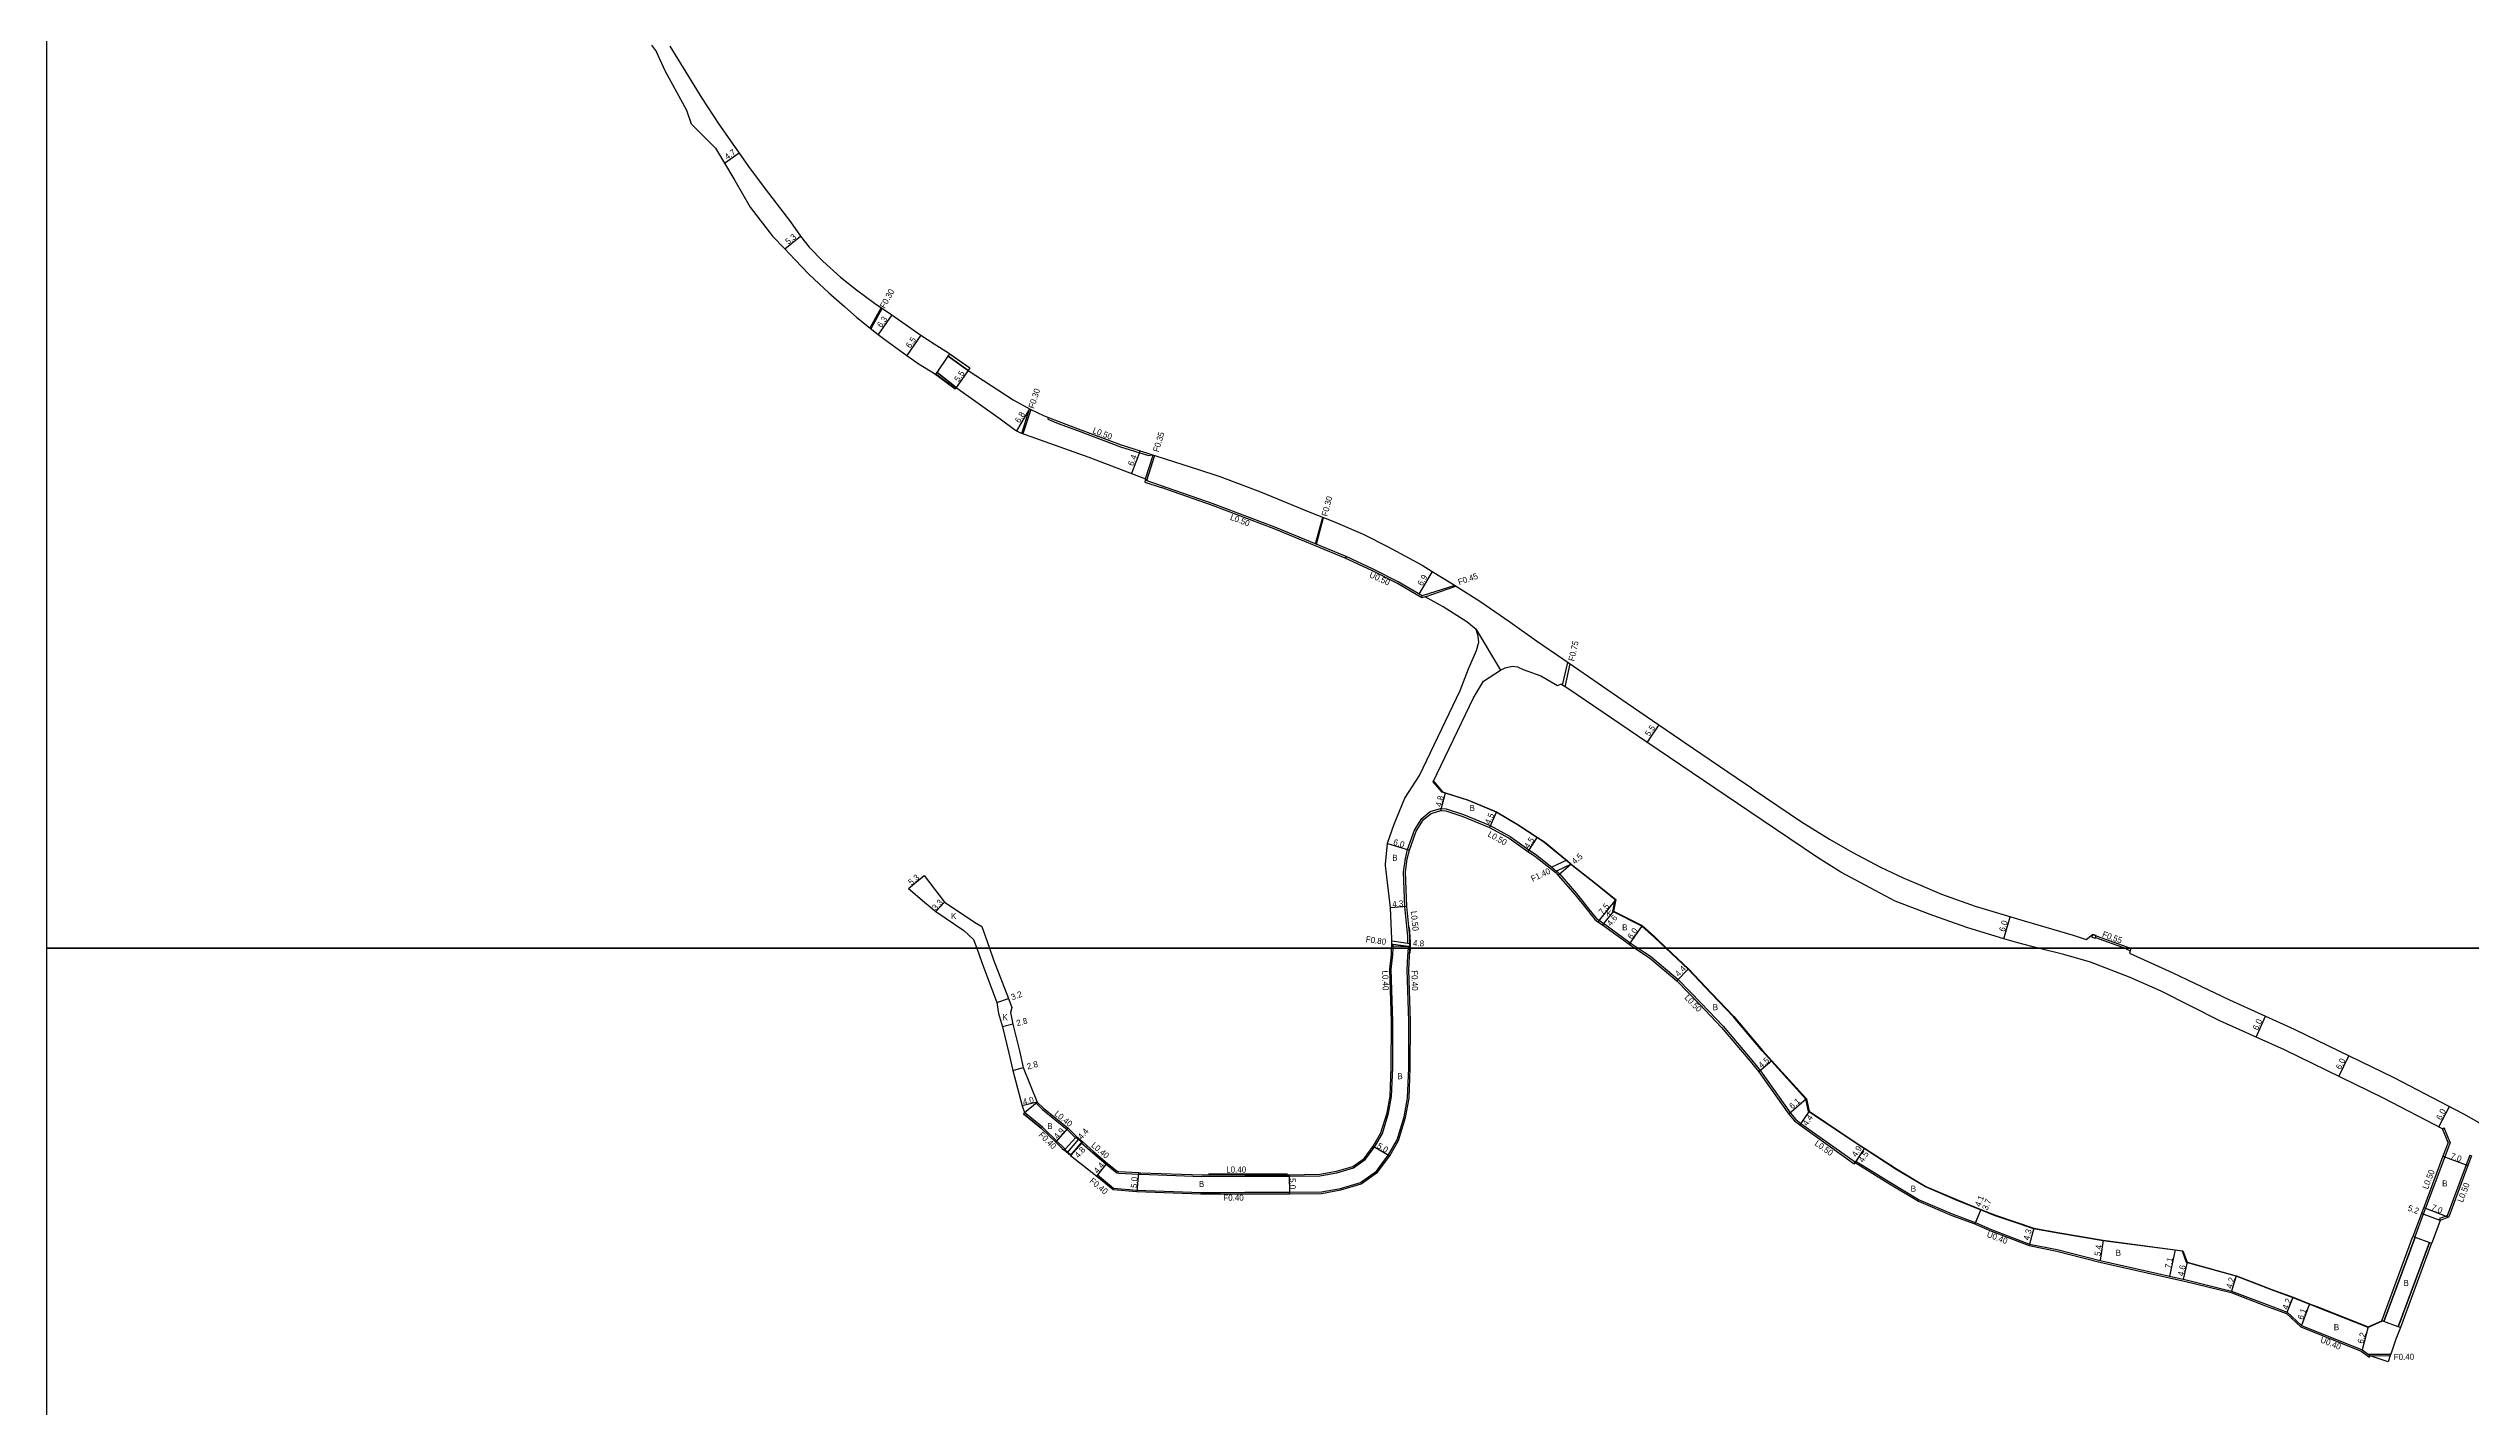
# Model space of a CAD drawing. Header units: metres. Extents: x -19200 to -16000, y -103800 to -102000.
# Drawn here: x -17600 to -16964, y -103320 to -102964 of the extents above; entities that cross this region are included whole.
import ezdxf

# ---------------------------------------------------------------- set-up
doc = ezdxf.new("R2010")
doc.units = ezdxf.units.M
doc.header["$LTSCALE"] = 2.5
for name, color, linetype in [('側溝・桝', 7, 'Continuous'), ('図郭', 7, 'Continuous'), ('幅員', 7, 'Continuous'), ('歩道・分離帯・安全施設', 7, 'Continuous'), ('舗装', 7, 'Continuous'), ('道路', 7, 'Continuous')]:
    doc.layers.add(name, color=color, linetype=linetype)
doc.styles.get("Standard").update_dxf_attribs({"font": ''})
doc.styles.get('Standard').set_extended_font_data('@MS PGothic')

msp = doc.modelspace()

# ---------------------------------------------------------------- linework, layer by layer
at = {"layer": '側溝・桝', "ltscale": 0.5, "flags": 128}
for points in [[(-17381.22, -103032.05), (-17384.14, -103037.42)], [(-17380.95, -103032.23), (-17383.91, -103037.6)], [(-17344.28, -103065.07), (-17342.26, -103058.61)], [(-17341.98, -103058.75), (-17344, -103065.17)], [(-17311.88, -103076.97), (-17309.83, -103070.73)], [(-17309.54, -103070.83), (-17311.63, -103077.45)], [(-17267.32, -103094.01), (-17265.39, -103087.02)], [(-17267.03, -103094.13), (-17265.17, -103087.11)], [(-17259.27, -103097.34), (-17259.47, -103097.8)], [(-17230.76, -103104.92), (-17239.34, -103107.66)], [(-17238.56, -103107.94), (-17230.45, -103105.12)], [(-17202.5, -103131.03), (-17201.09, -103125.09)], [(-17201.81, -103131.46), (-17200.48, -103125.5)], [(-17063.53, -103196.4), (-17063.73, -103197.16), (-17062.84, -103197.44), (-17062.59, -103196.74), (-17063.53, -103196.4)], [(-17062.77, -103197.25), (-17054.95, -103200)], [(-17054.95, -103200), (-17054.43, -103200.18)], [(-17053.48, -103200.04), (-17053.66, -103200.69), (-17054.51, -103200.38), (-17054.36, -103200)], [(-17054.36, -103200), (-17054.27, -103199.75), (-17053.58, -103200)]]:
    msp.add_lwpolyline(points, dxfattribs=at)
at = {"layer": '側溝・桝'}
for points in [[(-17337.36, -103060.87), (-17337.5, -103061.35), (-17334.78, -103062.42), (-17329.66, -103064.27), (-17318.43, -103068.53), (-17311.05, -103070.87), (-17310.14, -103070.64)], [(-17259.27, -103097.34), (-17277.96, -103089.62), (-17294.15, -103083.49), (-17311.96, -103077.33)], [(-17239.4, -103108.2), (-17239.34, -103107.66), (-17245.57, -103104), (-17252.13, -103100.63), (-17259.27, -103097.34)], [(-17239.38, -103165.98), (-17237.22, -103164.22), (-17234.48, -103163.39), (-17233.05, -103163.49), (-17228.49, -103165.01), (-17221.46, -103167.89), (-17216.25, -103170.78), (-17211.34, -103174.24), (-17209.6, -103175.36), (-17205.29, -103178.81), (-17204.07, -103179.79), (-17203.88, -103179.95), (-17203.26, -103180.59), (-17198.81, -103185.7), (-17195.57, -103189.79), (-17193.72, -103192.16), (-17192.95, -103192.69), (-17191.76, -103193.5), (-17184.79, -103198.6), (-17182.65, -103200)], [(-17243.04, -103198.78), (-17243.09, -103196.97), (-17243.86, -103189.13), (-17244.21, -103180.08), (-17243.72, -103176.48), (-17243.13, -103174.14), (-17241.36, -103169.12), (-17239.38, -103165.98)], [(-17201.41, -103176.96), (-17205.29, -103178.81)], [(-17200.25, -103177.96), (-17204.07, -103179.79)], [(-17313.74, -103259.27), (-17313.52, -103259.28), (-17313.13, -103259.3), (-17297.14, -103259.85), (-17285.83, -103259.84), (-17274.2, -103259.83), (-17266.13, -103259.72), (-17261.7, -103258.92), (-17257.36, -103257.65), (-17254.28, -103255.43), (-17251.82, -103252.17), (-17249.76, -103248.6), (-17248.15, -103243.28), (-17247.32, -103238.87), (-17247.05, -103231.39), (-17246.99, -103219.24), (-17247.43, -103205.51), (-17247, -103201.74), (-17246.93, -103200)], [(-17292.18, -103264.05), (-17285.81, -103264.04), (-17274.14, -103264.03), (-17265.73, -103263.92), (-17260.74, -103263.01), (-17255.49, -103261.48), (-17251.31, -103258.46), (-17248.17, -103254.24), (-17245.88, -103250.28), (-17244.06, -103244.28), (-17243.13, -103239.34), (-17242.85, -103231.48), (-17242.79, -103219.18), (-17243.22, -103205.69), (-17243.05, -103202.06), (-17242.93, -103200)], [(-17242.51, -103199.66), (-17242.92, -103199.6), (-17246.89, -103199.04), (-17247.29, -103198.99)], [(-17242.54, -103198.85), (-17243.04, -103198.78), (-17247.26, -103198.18)], [(-17246.93, -103200), (-17246.91, -103199.48), (-17246.89, -103199.04)], [(-17242.93, -103200), (-17242.91, -103199.65), (-17242.92, -103199.6)], [(-17182.65, -103200), (-17179.41, -103202.13), (-17172.22, -103208.21), (-17166.18, -103214.44), (-17160.41, -103220.46), (-17152.88, -103229.37), (-17150.63, -103232.15), (-17142.75, -103243.26), (-17141.36, -103244.96), (-17140.03, -103245.96), (-17125.72, -103256.13)], [(-17340.31, -103240.36), (-17340.58, -103240.67), (-17338.9, -103242.31), (-17332.38, -103247.55), (-17330.25, -103249.72)], [(-17338.89, -103246.96), (-17343.57, -103243.14)], [(-17338.89, -103246.96), (-17338.69, -103247.15), (-17335.08, -103250.64)], [(-16971.74, -103247.36), (-16971.27, -103247.17)], [(-16969.76, -103250.98), (-16971.27, -103247.17)], [(-17335.08, -103250.64), (-17333.41, -103252.28)], [(-17333.41, -103252.28), (-17332.92, -103252.69)], [(-17332.92, -103252.69), (-17333.06, -103252.84)], [(-17330.25, -103249.72), (-17330.11, -103249.57)], [(-17328.56, -103251.13), (-17328.43, -103250.98)], [(-17328.56, -103251.13), (-17325.71, -103253.68), (-17322.14, -103256.67), (-17319.4, -103258.96), (-17318.89, -103258.99)], [(-16969.76, -103250.98), (-16971.16, -103254.71), (-16976.18, -103268.15), (-16976.78, -103269.75), (-16979.03, -103275.75)], [(-16964.6, -103254.31), (-16965.54, -103256.81), (-16970.54, -103270.2)], [(-16964.6, -103254.31), (-16964.14, -103254.49)], [(-17324.67, -103259.77), (-17324.42, -103259.45), (-17320.22, -103262.92), (-17314.12, -103263.45), (-17297.4, -103264.05)], [(-17318.89, -103258.99), (-17313.74, -103259.27)], [(-17125.78, -103256.21), (-17125.72, -103256.13), (-17125.56, -103255.88)], [(-17125.56, -103255.88), (-17116.97, -103261.22), (-17109.01, -103265.97), (-17100.3, -103269.71), (-17094.28, -103271.93), (-17094.22, -103271.95)], [(-17297.4, -103264.05), (-17297.11, -103264.05), (-17292.57, -103264.05), (-17292.18, -103264.05)], [(-17094.37, -103272.32), (-17094, -103272.49), (-17090.44, -103274.08), (-17084.55, -103276.32)], [(-16970.54, -103270.2), (-16972.55, -103270.92)], [(-16972.55, -103270.92), (-16972.38, -103271.39)], [(-17084.55, -103276.32), (-17080.13, -103278), (-17072.9, -103279.43), (-17061.62, -103282.32)], [(-17061.62, -103282.32), (-17046.46, -103285.73), (-17043.38, -103286.44), (-17039.81, -103287.24), (-17039.44, -103287.32), (-17027.16, -103290.3), (-17018.17, -103293.78), (-17012.69, -103295.8), (-17008.94, -103299.32), (-16993.04, -103305.67), (-16990.93, -103307.22)], [(-16991.23, -103306.5), (-16985.31, -103306.43)], [(-16990.93, -103307.22), (-16990.7, -103306.9)], [(-16990.7, -103306.9), (-16985.45, -103306.83)]]:
    msp.add_lwpolyline(points, dxfattribs=at)
at = {"layer": '図郭'}
for points in [[(-17600, -102600), (-16800, -102600), (-16800, -103200), (-17600, -103200)], [(-17600, -103200), (-16800, -103200), (-16800, -103800), (-17600, -103800)]]:
    msp.add_lwpolyline(points, close=True, dxfattribs=at)
at = {"layer": '幅員', "flags": 128}
for points in [[(-17422.26, -102994.19), (-17418.44, -102991.52)], [(-17406.47, -103016.66), (-17402.33, -103013.36)], [(-17378.35, -103034), (-17382, -103039.13)], [(-17370.8, -103039.27), (-17374.47, -103044.63)], [(-17358.35, -103048.52), (-17361.49, -103053.04)], [(-17342.26, -103058.61), (-17345.74, -103064.4)], [(-17313.27, -103069.64), (-17315.53, -103075.57)], [(-17236.72, -103101.24), (-17240.19, -103107.16)], [(-17177.25, -103141.44), (-17180.34, -103145.99)], [(-17086.8, -103197.53), (-17085.09, -103191.78)]]:
    msp.add_lwpolyline(points, dxfattribs=at)
at = {"layer": '幅員'}
for points in [[(-17234.42, -103163.9), (-17233.24, -103159.25)], [(-17219.85, -103164.23), (-17221.68, -103168.34)], [(-17209.16, -103170.89), (-17211.62, -103174.66)], [(-17248.41, -103172.6), (-17242.65, -103174.29)], [(-17200.25, -103177.96), (-17203.63, -103180.93)], [(-17374.01, -103184.35), (-17369.93, -103180.97)], [(-17364.54, -103187.98), (-17366.82, -103190.38)], [(-17243.36, -103189.1), (-17247.64, -103189.43)], [(-17188.52, -103187.26), (-17193.23, -103193.1)], [(-17189.13, -103190.34), (-17192.04, -103193.91)], [(-17181.6, -103194.12), (-17185.07, -103199.01)], [(-17242.51, -103199.66), (-17247.31, -103199.46)], [(-17172.57, -103208.58), (-17169.46, -103205.46)], [(-17350.84, -103214.28), (-17347.83, -103213.2)], [(-17346.68, -103219.94), (-17349.4, -103220.62)], [(-17020.64, -103223.35), (-17018.16, -103217.88)], [(-16998.9, -103233.65), (-16996.29, -103228.25)], [(-17346.62, -103232.07), (-17343.91, -103231.34)], [(-17147.59, -103229.56), (-17151.03, -103232.46)], [(-17340.31, -103240.36), (-17344.19, -103241.36)], [(-17138.54, -103239.56), (-17143.15, -103243.56)], [(-16972.67, -103246.87), (-16969.9, -103241.55)], [(-17335.36, -103250.92), (-17332.12, -103247.25)], [(-17137.86, -103242.72), (-17140.32, -103246.37)], [(-17332.25, -103253.52), (-17329.42, -103250.15)], [(-17331.5, -103254.41), (-17328.41, -103250.74)], [(-17252.16, -103251.95), (-17247.83, -103254.46)], [(-17123.32, -103252.44), (-17126, -103256.55)], [(-17123.32, -103252.44), (-17125.78, -103256.21)], [(-16971.63, -103254.54), (-16965.07, -103256.99)], [(-17324.67, -103259.77), (-17321.88, -103256.37)], [(-17313.72, -103258.87), (-17314.14, -103263.85)], [(-17274.2, -103259.43), (-17274.13, -103264.43)], [(-17092.83, -103268.52), (-17094.37, -103272.32)], [(-17092.83, -103268.52), (-17094.22, -103271.95)], [(-17078.96, -103273.44), (-17080.03, -103277.61)], [(-16972.38, -103271.39), (-16977.25, -103269.57)], [(-16976.65, -103267.98), (-16970.16, -103270.59)], [(-17060.75, -103276.59), (-17061.54, -103281.93)], [(-17041.89, -103279.1), (-17043.3, -103286.05)], [(-17038.74, -103282.35), (-17039.72, -103286.85)], [(-17025.85, -103285.89), (-17027.04, -103289.92)], [(-17012.47, -103295.46), (-17010.9, -103291.56)], [(-17006.64, -103293.25), (-17008.72, -103298.98)], [(-16991.23, -103299.33), (-16992.84, -103305.32)]]:
    msp.add_lwpolyline(points, dxfattribs=at)
at = {"layer": '歩道・分離帯・安全施設'}
for points in [[(-17175.45, -103200), (-17178.41, -103197.2), (-17181.68, -103194.24), (-17189.3, -103190.43), (-17188.68, -103187.32), (-17193.9, -103183.15), (-17200.35, -103178.07), (-17201.5, -103177.07), (-17201.7, -103176.9), (-17207.37, -103172.25), (-17209.25, -103171.01), (-17214.31, -103167.69), (-17219.92, -103164.36), (-17227.19, -103161.34), (-17234.08, -103159.14), (-17236.39, -103156.45)], [(-17242.38, -103200), (-17242.36, -103199.66), (-17242.39, -103198.84), (-17242.44, -103196.93), (-17242.66, -103194.61)], [(-17242.46, -103201.35), (-17242.38, -103200)], [(-16987.6, -103297.86), (-16991.23, -103299.49), (-17004.07, -103294.42), (-17006.7, -103293.39), (-17010.95, -103291.7), (-17016.6, -103289.62), (-17025.83, -103286.05), (-17025.89, -103286.04), (-17038.86, -103282.48), (-17039.95, -103279.5), (-17041.91, -103279.24), (-17060.77, -103276.73), (-17072.13, -103274.82), (-17079, -103273.59), (-17082.52, -103272.41), (-17089.06, -103270.21), (-17092.89, -103268.66), (-17098.85, -103266.25), (-17107.31, -103262.63), (-17114.98, -103258.04), (-17123.41, -103252.56), (-17125.32, -103251.32), (-17138, -103242.81), (-17138.68, -103239.63), (-17147.7, -103229.66), (-17150.15, -103226.96), (-17157.7, -103218.02), (-17163.54, -103211.92), (-17169.57, -103205.56), (-17175.45, -103200)], [(-17274.6, -103259.28), (-17285.83, -103259.29), (-17295.34, -103259.3)]]:
    msp.add_lwpolyline(points, dxfattribs=at)
at = {"layer": '舗装'}
for points in [[(-17188.52, -103187.26), (-17193.23, -103193.1)], [(-17189.13, -103190.34), (-17192.04, -103193.91)], [(-17343.57, -103243.14), (-17340.31, -103240.36)], [(-17339.14, -103247.27), (-17343.82, -103243.45)], [(-17297.42, -103264.45), (-17292.18, -103264.45)]]:
    msp.add_lwpolyline(points, dxfattribs=at)
at = {"layer": '道路'}
for points in [[(-17441.44, -102963.25), (-17440.11, -102964.99)], [(-17424.63, -102990.25), (-17430.92, -102983.99), (-17432.12, -102980.38), (-17437.79, -102969.95), (-17440.11, -102964.99)], [(-17436.62, -102963.51), (-17428.19, -102977.16), (-17423.76, -102983.93), (-17415.55, -102995.64), (-17410.77, -103002.09), (-17404.95, -103009.6), (-17402.33, -103013.36), (-17400.06, -103016.18), (-17396.49, -103019.91), (-17391.89, -103024.08), (-17387.63, -103027.42), (-17382.91, -103030.91), (-17378.35, -103034), (-17370.8, -103039.27), (-17367.26, -103041.57), (-17363.56, -103043.93)], [(-17424.63, -102990.25), (-17422.26, -102994.19), (-17419.54, -102998.7), (-17415.55, -103005.72), (-17409.67, -103013.3), (-17406.47, -103016.66), (-17403.79, -103019.47), (-17400.09, -103023.39), (-17394.93, -103028.2), (-17390.78, -103031.8), (-17387.57, -103034.68), (-17382, -103039.13), (-17380.26, -103040.46), (-17374.47, -103044.63), (-17371.22, -103046.9), (-17367.44, -103049.14)], [(-17363.56, -103043.93), (-17363.34, -103044.08), (-17357.95, -103047.86)], [(-17367.44, -103049.14), (-17361.78, -103053.38)], [(-17357.95, -103047.86), (-17358.35, -103048.52), (-17346.6, -103056.23), (-17342.15, -103058.67), (-17338.44, -103060.44), (-17334.61, -103061.96), (-17329.49, -103063.81), (-17318.26, -103068.05), (-17313.27, -103069.64), (-17306.42, -103071.82)], [(-17361.78, -103053.38), (-17361.49, -103053.04), (-17349.94, -103061.22), (-17346.6, -103063.79), (-17345.74, -103064.4), (-17344.66, -103064.94), (-17326.76, -103071.3), (-17311.88, -103076.97), (-17312.08, -103077.84), (-17307.78, -103079.27)], [(-17306.42, -103071.82), (-17297.93, -103074.54), (-17292.9, -103076.15)], [(-17292.9, -103076.15), (-17292.36, -103076.33), (-17281.74, -103080.35), (-17268.76, -103085.69), (-17262.77, -103088.06), (-17254.82, -103091.46)], [(-17225.18, -103116.43), (-17227.62, -103114.43), (-17233.79, -103110.55), (-17238.56, -103107.94), (-17239.4, -103108.2), (-17245.82, -103104.44), (-17252.35, -103101.08), (-17259.47, -103097.8), (-17278.14, -103090.09), (-17294.32, -103083.96), (-17307.78, -103079.27)], [(-17254.82, -103091.46), (-17248.42, -103094.7), (-17243.86, -103097.17), (-17239.36, -103099.63)], [(-17239.36, -103099.63), (-17236.72, -103101.24), (-17231.82, -103104.24), (-17224.23, -103109.07), (-17216.32, -103114.49), (-17209.31, -103119.44), (-17202.45, -103124.15), (-17198.21, -103127.07)], [(-17225.18, -103116.43), (-17218.77, -103127.15), (-17217.54, -103126.55), (-17215.73, -103126.05), (-17214.32, -103126.26), (-17212.79, -103126.98), (-17208.18, -103128.63), (-17203.84, -103131.12), (-17202.94, -103130.76)], [(-17198.21, -103127.07), (-17185.58, -103135.74), (-17177.25, -103141.44), (-17171.47, -103145.4)], [(-17077.76, -103200), (-17083.07, -103198.64), (-17086.8, -103197.53), (-17096.22, -103194.72), (-17105.37, -103191.43), (-17115.31, -103187.68), (-17121.82, -103184.19), (-17129.49, -103180.12), (-17135.63, -103176.24), (-17142.88, -103171.38), (-17153.65, -103164.1), (-17180.36, -103145.98), (-17189.71, -103139.75), (-17201.1, -103131.9), (-17202.94, -103130.76)], [(-17171.47, -103145.4), (-17170.34, -103146.17), (-17157.01, -103155.27), (-17152.98, -103158.02)], [(-17248.41, -103172.6), (-17248.39, -103172.48), (-17246.67, -103167.48), (-17243.82, -103160.66), (-17240, -103154.72)], [(-17236.28, -103156.35), (-17233.99, -103159.01), (-17233.24, -103159.25), (-17227.14, -103161.2), (-17219.85, -103164.23), (-17214.23, -103167.56), (-17209.16, -103170.89), (-17207.28, -103172.13), (-17201.61, -103176.78), (-17201.41, -103176.96), (-17200.25, -103177.96), (-17193.81, -103183.03), (-17188.52, -103187.26), (-17189.13, -103190.34), (-17181.6, -103194.12), (-17178.31, -103197.09), (-17175.23, -103200)], [(-17152.98, -103158.02), (-17152.48, -103158.37), (-17139.85, -103166.91), (-17132.51, -103171.42), (-17126.57, -103174.88), (-17119.16, -103178.81), (-17113.15, -103181.57), (-17109.9, -103182.96), (-17104.94, -103185.09)], [(-17239, -103166.31), (-17236.98, -103164.67), (-17234.42, -103163.9), (-17233.15, -103163.99), (-17228.66, -103165.48), (-17221.68, -103168.34), (-17216.51, -103171.21), (-17211.62, -103174.66), (-17209.89, -103175.77), (-17204.22, -103180.31), (-17203.63, -103180.93), (-17199.2, -103186.02), (-17195.97, -103190.1), (-17194.06, -103192.53), (-17193.23, -103193.1), (-17192.04, -103193.91), (-17185.07, -103199.01), (-17183.56, -103200)], [(-17242.53, -103200), (-17242.51, -103199.66), (-17242.54, -103198.85), (-17242.59, -103196.94), (-17243.36, -103189.1), (-17243.71, -103180.1), (-17243.23, -103176.57), (-17242.65, -103174.29), (-17240.9, -103169.34), (-17239, -103166.31)], [(-17247.33, -103200), (-17247.31, -103199.46), (-17247.29, -103198.99), (-17247.26, -103198.18), (-17247.23, -103197.6), (-17247.64, -103189.43), (-17248.9, -103178.32), (-17248.89, -103177.99), (-17248.41, -103172.6)], [(-17374.01, -103184.35), (-17369.93, -103180.97)], [(-17374.01, -103184.35), (-17369.81, -103187.99), (-17366.82, -103190.38), (-17359.48, -103195.36), (-17356.94, -103197.76), (-17356.14, -103200)], [(-17369.93, -103180.97), (-17364.54, -103187.98), (-17356.31, -103193.46), (-17354.78, -103194.38), (-17352.81, -103200)], [(-17104.94, -103185.09), (-17103.17, -103185.85), (-17094.34, -103189.02), (-17081.41, -103192.88), (-17068.6, -103196.6), (-17065.21, -103197.73), (-17063.53, -103196.4), (-17053.58, -103200)], [(-17356.14, -103200), (-17354.8, -103203.74), (-17350.84, -103214.28), (-17350.39, -103217.15), (-17349.4, -103220.62), (-17347.67, -103227.53), (-17346.62, -103232.07), (-17344.19, -103241.36), (-17343.57, -103243.14), (-17343.82, -103243.45)], [(-17352.81, -103200), (-17351.72, -103203.08), (-17347.83, -103213.2), (-17346.91, -103215.59), (-17347.31, -103216.87), (-17346.68, -103219.94), (-17344.87, -103226.96), (-17343.91, -103231.34), (-17340.31, -103240.36), (-17338.64, -103242.01), (-17332.12, -103247.25), (-17329.98, -103249.41)], [(-17318.87, -103258.59), (-17313.72, -103258.87), (-17313.12, -103258.9), (-17297.13, -103259.45), (-17285.83, -103259.44), (-17274.2, -103259.43), (-17266.17, -103259.32), (-17261.79, -103258.53), (-17257.54, -103257.29), (-17254.57, -103255.14), (-17252.16, -103251.95), (-17250.13, -103248.44), (-17248.53, -103243.19), (-17247.72, -103238.83), (-17247.45, -103231.38), (-17247.39, -103219.24), (-17247.83, -103205.49), (-17247.4, -103201.71), (-17247.33, -103200)], [(-17292.18, -103264.45), (-17285.81, -103264.44), (-17274.13, -103264.43), (-17265.69, -103264.31), (-17260.65, -103263.4), (-17255.31, -103261.85), (-17251.03, -103258.75), (-17247.83, -103254.46), (-17245.51, -103250.44), (-17243.67, -103244.38), (-17242.74, -103239.38), (-17242.45, -103231.49), (-17242.39, -103219.18), (-17242.82, -103205.69), (-17242.65, -103202.08), (-17242.53, -103200)], [(-17183.56, -103200), (-17179.71, -103202.53), (-17172.57, -103208.58), (-17166.54, -103214.79), (-17160.78, -103220.79), (-17153.27, -103229.69), (-17151.03, -103232.46), (-17143.15, -103243.56), (-17141.71, -103245.32), (-17140.32, -103246.37), (-17126, -103256.55), (-17125.78, -103256.21), (-17117.17, -103261.57), (-17109.19, -103266.33), (-17100.45, -103270.08), (-17094.37, -103272.32), (-17094.22, -103271.95), (-17090.28, -103273.71), (-17080.03, -103277.61), (-17072.81, -103279.04), (-17061.54, -103281.93)], [(-17175.23, -103200), (-17169.46, -103205.46), (-17163.43, -103211.82), (-17157.58, -103217.92), (-17150.03, -103226.86), (-17147.59, -103229.56), (-17138.54, -103239.56), (-17137.86, -103242.72), (-17125.23, -103251.2), (-17123.32, -103252.44), (-17114.9, -103257.92), (-17107.24, -103262.49), (-17098.79, -103266.11), (-17092.83, -103268.52), (-17089.01, -103270.07), (-17078.96, -103273.44), (-17072.1, -103274.67), (-17060.75, -103276.59), (-17041.89, -103279.1), (-17039.84, -103279.37), (-17038.74, -103282.35), (-17025.85, -103285.89)], [(-16971.74, -103247.36), (-16987.21, -103239.31), (-17013.21, -103226.72), (-17020.64, -103223.35), (-17030.15, -103219.03), (-17045.5, -103211.29), (-17053.69, -103207.68), (-17064.05, -103203.72), (-17071.03, -103201.72), (-17077.76, -103200)], [(-17053.58, -103200), (-17053.48, -103200.04), (-17053.82, -103201.3), (-17042.46, -103206.47), (-17038.79, -103208.23)], [(-17038.79, -103208.23), (-17027.6, -103213.6), (-17010.66, -103221.29), (-16984.52, -103233.95), (-16966.25, -103243.45), (-16962.23, -103245.75), (-16960.89, -103246.52), (-16955.78, -103249.91), (-16951.45, -103253.49), (-16947.71, -103257.77), (-16943.72, -103263.08)], [(-17343.82, -103243.45), (-17339.14, -103247.27), (-17335.36, -103250.92)], [(-16970.3, -103250.98), (-16971.74, -103247.36)], [(-17335.36, -103250.92), (-17335.11, -103251.17)], [(-17335.11, -103251.17), (-17333.68, -103252.57), (-17333.19, -103252.99)], [(-17333.19, -103252.99), (-17333.06, -103252.84), (-17331.37, -103254.26), (-17331.5, -103254.41)], [(-17331.5, -103254.41), (-17325.87, -103258.85), (-17324.67, -103259.77), (-17320.38, -103263.31), (-17314.14, -103263.85), (-17297.42, -103264.45), (-17292.18, -103264.45)], [(-17328.3, -103250.83), (-17328.43, -103250.98), (-17330.11, -103249.57), (-17329.98, -103249.41)], [(-17328.3, -103250.83), (-17325.45, -103253.38), (-17321.88, -103256.37), (-17319.25, -103258.57), (-17318.87, -103258.59)], [(-16970.3, -103250.98), (-16971.63, -103254.54), (-16976.65, -103267.98), (-16977.25, -103269.57), (-16979.49, -103275.58)], [(-16964.14, -103254.49), (-16965.07, -103256.99), (-16970.1, -103270.43), (-16970.16, -103270.59)], [(-16972.38, -103271.39), (-16974.5, -103277.08), (-16974.62, -103277.38)], [(-16970.16, -103270.59), (-16972.38, -103271.39)], [(-16979.49, -103275.58), (-16979.03, -103275.75), (-16978.93, -103275.79), (-16987.1, -103297.93), (-16987.66, -103297.72)], [(-16982.78, -103299.52), (-16983.35, -103299.31), (-16975.18, -103277.17), (-16974.62, -103277.38)], [(-17061.54, -103281.93), (-17046.37, -103285.34), (-17043.3, -103286.05), (-17039.72, -103286.85), (-17039.35, -103286.93), (-17027.04, -103289.92), (-17018.03, -103293.4), (-17012.47, -103295.46), (-17008.72, -103298.98), (-16992.84, -103305.32), (-16991.23, -103306.5), (-16990.7, -103306.9)], [(-17025.85, -103285.89), (-17025.78, -103285.91), (-17016.54, -103289.48), (-17010.9, -103291.56)], [(-17010.9, -103291.56), (-17006.64, -103293.25), (-17004.02, -103294.28), (-16991.23, -103299.33), (-16987.66, -103297.72)], [(-16984.88, -103305.13), (-16985.31, -103306.43), (-16985.45, -103306.83), (-16986, -103308.46), (-16990.7, -103306.9)], [(-16982.78, -103299.52), (-16984.02, -103302.58), (-16984.88, -103305.13)]]:
    msp.add_lwpolyline(points, dxfattribs=at)
at = {"layer": '道路', "ltscale": 0.5, "flags": 128}
for points in [[(-17366.54, -103049.11), (-17363.64, -103044.8), (-17358.35, -103048.52), (-17361.49, -103053.04)], [(-17361.49, -103053.04), (-17361.78, -103053.38), (-17366.89, -103049.55), (-17366.54, -103049.11)]]:
    msp.add_lwpolyline(points, close=True, dxfattribs=at)
msp.add_lwpolyline([(-17363.64, -103044.8), (-17363.2, -103044.19), (-17357.95, -103047.86), (-17358.35, -103048.52), (-17363.64, -103044.8)], dxfattribs=at)
at = {"layer": '道路', "flags": 128}
for points in [[(-17240, -103154.72), (-17229.37, -103132.46), (-17227.13, -103126.81), (-17225.08, -103121.93), (-17224.49, -103119.81), (-17224.65, -103118.24), (-17225.18, -103116.43)], [(-17236.39, -103156.45), (-17225.83, -103134.34), (-17223.27, -103129.98), (-17218.77, -103127.15)]]:
    msp.add_lwpolyline(points, dxfattribs=at)
at = {"layer": '道路'}
for points in [[(-17331.5, -103254.41), (-17333.19, -103252.99), (-17333.06, -103252.84), (-17331.37, -103254.26)], [(-17330.11, -103249.57), (-17328.43, -103250.98), (-17328.56, -103251.13), (-17331.37, -103254.26), (-17333.06, -103252.84), (-17332.92, -103252.69), (-17330.25, -103249.72)], [(-17328.43, -103250.98), (-17330.11, -103249.57), (-17329.98, -103249.41), (-17328.3, -103250.83)], [(-16987.66, -103297.72), (-16979.49, -103275.58), (-16978.93, -103275.79), (-16987.1, -103297.93)], [(-16978.93, -103275.79), (-16975.18, -103277.17), (-16983.35, -103299.31), (-16987.1, -103297.93)], [(-16975.18, -103277.17), (-16974.62, -103277.38), (-16982.78, -103299.52), (-16983.35, -103299.31)]]:
    msp.add_lwpolyline(points, close=True, dxfattribs=at)

# ---------------------------------------------------------------- texts
at = {"layer": '側溝・桝'}
for s, rotation, p in [('F0.30', 61.16589, (-17380.23, -103032.44)), ('F0.30', 72.47694, (-17341.09, -103058.69)), ('L0.50', 339.2713, (-17325.88, -103064.9)), ('F0.35', 72.46206, (-17308.46, -103070.08)), ('F0.30', 75.14495, (-17264.2, -103086.94)), ('L0.50', 339.26075, (-17289.81, -103087.65)), ('U0.50', 335.28135, (-17253.32, -103102.67)), ('F0.45', 19.14563, (-17229.6, -103104.85)), ('F0.75', 77.43469, (-17199.45, -103124.88)), ('L0.50', 330.96672, (-17222.26, -103170.61)), ('F1.40', 25.58822, (-17210.32, -103182.67)), ('L0.50', 275.61123, (-17242.32, -103190.35)), ('F0.80', 351.98874, (-17254.19, -103198.42)), ('F0.55', 340.10807, (-17061.13, -103197)), ('L0.40', 271.82048, (-17249.81, -103205.9)), ('F0.40', 271.8183, (-17242.15, -103205.83)), ('L0.50', 314.11946, (-17170.64, -103213.14)), ('F0.40', 315.92742, (-17340.03, -103249.15)), ('L0.40', 321.1767, (-17335.91, -103243.72)), ('L0.40', 320.04108, (-17326.26, -103251.96)), ('L0.50', 324.60513, (-17136.55, -103251.56)), ('F0.40', 320.50829, (-17326.69, -103261.31)), ('L0.40', 0.06082, (-17290.7, -103258.86)), ('L0.50', 69.50343, (-16975.59, -103263.37)), ('F0.40', 0.0603, (-17291.47, -103266.23)), ('L0.50', 69.50343, (-16966.42, -103266.81)), ('U0.40', 339.18774, (-17091.4, -103275.67)), ('U0.40', 338.25488, (-17003.96, -103303.32)), ('F0.40', 0.7348, (-16984.53, -103308))]:
    msp.add_text(s, height=1.6, rotation=rotation, dxfattribs=at).set_placement(p)
at = {"layer": '幅員'}
for s, rotation, p in [('4.7', 35.02518, (-17421.55, -102993.39)), ('5.3', 38.62771, (-17405.56, -103015.62)), ('6.3', 54.55356, (-17381.12, -103037.46)), ('6.5', 55.60204, (-17373.56, -103042.86)), ('5.5', 55.20777, (-17360.85, -103051.69)), ('6.8', 58.99995, (-17344.87, -103062.48)), ('6.4', 69.13905, (-17315.09, -103073.73)), ('6.9', 59.63663, (-17239.31, -103105.17)), ('5.5', 55.84858, (-17179.72, -103144.63)), ('4.8', 75.78626, (-17234.32, -103163.1)), ('4.5', 66.0213, (-17221.51, -103167.7)), ('6.0', 343.63906, (-17247.03, -103172.9)), ('4.5', 56.88734, (-17211.35, -103174.06)), ('4.5', 41.33646, (-17199.24, -103178.13)), ('5.3', 39.6113, (-17373.27, -103183.61)), ('3.3', 46.50041, (-17366.85, -103190.27)), ('4.3', 4.47072, (-17247.1, -103189.29)), ('7.5', 51.07371, (-17191.96, -103191.36)), ('4.6', 50.74613, (-17189.83, -103194.37)), ('6.0', 54.59047, (-17184.34, -103197.81)), ('6.0', 73.3963, (-17086.55, -103195.83)), ('4.8', 357.69837, (-17241.75, -103199.46)), ('4.4', 45.16955, (-17172.05, -103207.64)), ('3.2', 19.67554, (-17346.8, -103213.69)), ('2.8', 14.09446, (-17345.52, -103220.47)), ('6.0', 65.59216, (-17020.16, -103221.69)), ('4.5', 40.03424, (-17150.34, -103231.6)), ('6.0', 64.15129, (-16998.39, -103232.01)), ('2.8', 14.94962, (-17342.74, -103231.86)), ('4.0', 14.43489, (-17343.82, -103241.16)), ('6.1', 40.9477, (-17142.22, -103242.3)), ('6.0', 62.52912, (-16972.1, -103245.25)), ('4.9', 48.59104, (-17334.88, -103250.22)), ('4.4', 49.8561, (-17328.54, -103250.32)), ('4.4', 56.02495, (-17138.35, -103246.8)), ('4.8', 49.8561, (-17329.38, -103255.18)), ('5.0', 329.92404, (-17251.33, -103252.31)), ('4.9', 56.96408, (-17125.49, -103254.92)), ('4.5', 56.96408, (-17123.67, -103256.36)), ('7.0', 339.50973, (-16969.81, -103255.11)), ('4.4', 50.61477, (-17324.37, -103259.24)), ('5.0', 85.16, (-17314.16, -103262.95)), ('5.0', 270.78194, (-17274.09, -103260.33)), ('4.1', 67.99962, (-17092.98, -103267.96)), ('3.7', 67.99962, (-17091.08, -103268.87)), ('5.2', 339.50557, (-16981.01, -103268.78)), ('7.0', 338.05985, (-16974.85, -103268.59)), ('4.3', 75.64465, (-17080.15, -103276.73)), ('5.4', 81.6504, (-17061.47, -103280.82)), ('7.1', 78.54583, (-17043.01, -103284.12)), ('4.6', 77.68145, (-17039.67, -103286.14)), ('4.2', 73.48576, (-17027, -103289.41)), ('4.2', 67.97676, (-17012.38, -103294.95)), ('6.1', 70.07762, (-17008.32, -103297.58)), ('6.2', 74.95155, (-16992.55, -103303.84))]:
    msp.add_text(s, height=1.6, rotation=rotation, dxfattribs=at).set_placement(p)
at = {"layer": '舗装'}
for s, p in [('B', (-17226.88, -103164.05)), ('B', (-17247.16, -103177.13)), ('K', (-17362.85, -103192.38)), ('K', (-17191.02, -103191.69)), ('B', (-17186.87, -103195.36)), ('B', (-17163.12, -103216.28)), ('K', (-17349.4, -103218.9)), ('B', (-17245.82, -103234.37)), ('B', (-17337.63, -103247.46)), ('B', (-17297.87, -103262.63)), ('B', (-16971.84, -103262.5)), ('B', (-17111.2, -103263.87)), ('B', (-17057.46, -103280.69)), ('B', (-16981.97, -103288.59)), ('B', (-17000.25, -103300.18))]:
    msp.add_text(s, height=1.6, dxfattribs=at).set_placement(p)

doc.saveas('drawing.dxf')
